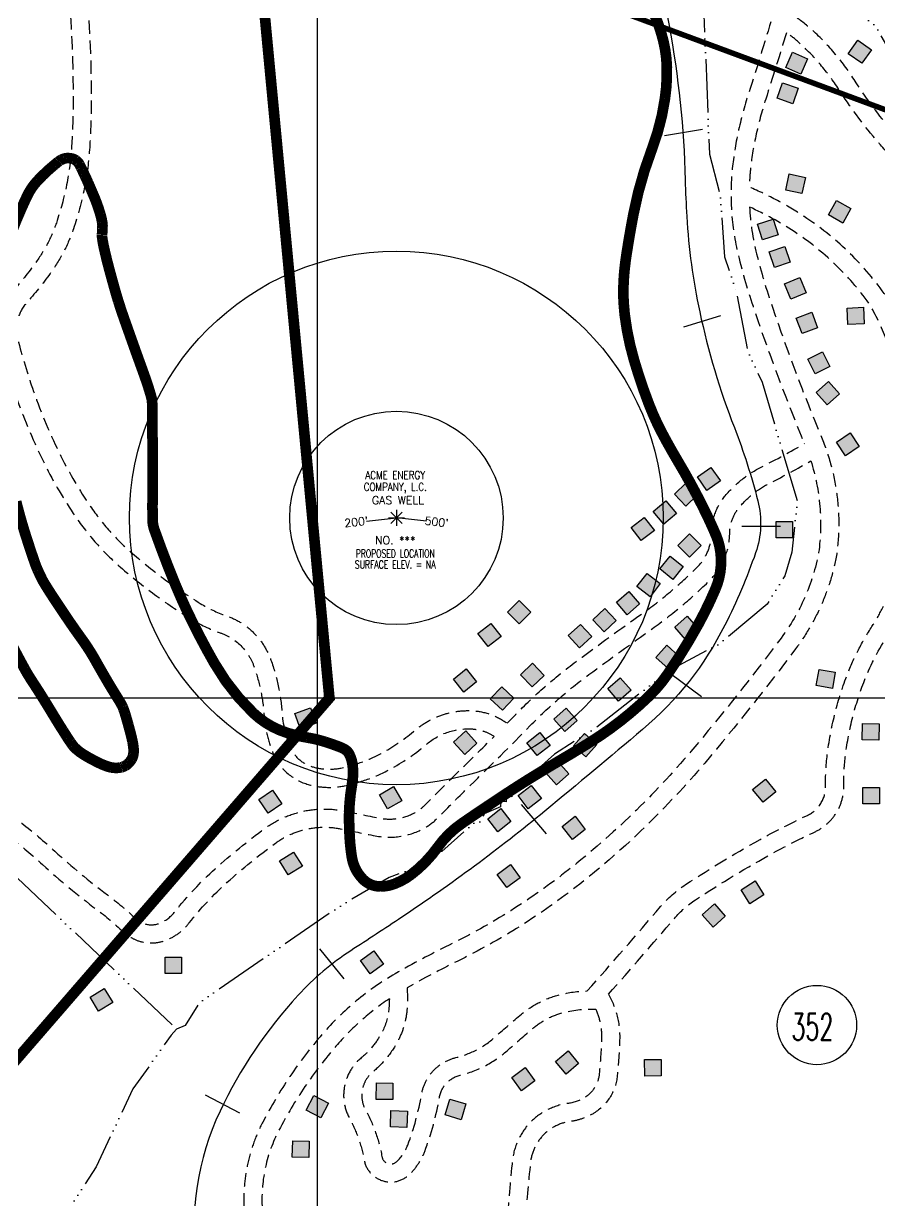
# Model space of a CAD drawing. Header units: inches. Extents: x 10131215 to 10153225, y 3476725 to 3491422.
# Drawn here: x 10147449 to 10149053, y 3481059 to 3483264 of the extents above; entities that cross this region are included whole.
import ezdxf
from ezdxf.enums import TextEntityAlignment as Align

# ---------------------------------------------------------------- set-up
doc = ezdxf.new("R2010")
doc.units = ezdxf.units.IN
doc.header["$LTSCALE"] = 100
doc.header["$MEASUREMENT"] = 0
for name, pattern in [('CENTER', [2, 1.25, -0.25, 0.25, -0.25]), ('CENTER2', [1.125, 0.75, -0.125, 0.125, -0.125]), ('DASHED2', [0.375, 0.25, -0.125]), ('STREAM', [1.5, 1, -0.125, 0, -0.125, 0, -0.125, 0, -0.125])]:
    doc.linetypes.add(name, pattern=pattern)
doc.layers.get('0').update_dxf_attribs({"color": 60, "linetype": 'CONTINUOUS'})
for name, color, linetype in [('BOUNDARY-CITY', 251, 'CENTER2'), ('BUILDINGS', 7, 'CONTINUOUS'), ('GAS WELLS-PROPOSED', 171, 'CONTINUOUS'), ('GRID COORDINATES-VA SOUTH NAD27', 252, 'CONTINUOUS'), ('OUTCROP-UPPER MASON-IMBODEN', 7, 'CONTINUOUS'), ('PROPERTY LINES-MINERAL', 1, 'CENTER'), ('RAILROADS', 30, 'CONTINUOUS'), ('ROADS', 34, 'DASHED2'), ('ROADS-ROUTE NUMBER LABELS', 34, 'CONTINUOUS'), ('WATER-SURFACE', 140, 'STREAM')]:
    doc.layers.add(name, color=color, linetype=linetype)
doc.styles.add('ROMANS', font='ROMANS.SHX')
doc.styles.get("Standard").update_dxf_attribs({"font": 'simplex.shx'})

# ---------------------------------------------------------------- blocks, each defined once
blk = doc.blocks.new('RRTIC')
blk.add_line((0, -36.2), (0, 36.2))

msp = doc.modelspace()

# ---------------------------------------------------------------- linework, layer by layer
at = {"layer": 'BOUNDARY-CITY', "const_width": 10.3, "flags": 128}
msp.add_lwpolyline([(10148420.8, 3484951.7), (10148777.9, 3485880.1), (10148796.5, 3485897.3), (10149368.4, 3485676.6), (10150282.5, 3485316.3), (10149776.3, 3483985.3), (10149438.3, 3483084.8), (10149398.1, 3482978.8), (10148582.1, 3483281.3), (10147875.8, 3483547), (10148313, 3484683.6)], close=True, dxfattribs=at)
at = {"layer": 'BUILDINGS'}
for points in [[(10148994.4, 3483207.7), (10149012.2, 3483233.1), (10149037.6, 3483215.3), (10149019.8, 3483190)], [(10148877.3, 3483182.1), (10148889.9, 3483210.4), (10148918.2, 3483197.9), (10148905.6, 3483169.6)], [(10148861, 3483124.2), (10148871.2, 3483153.4), (10148900.4, 3483143.2), (10148890.2, 3483114)], [(10148877.3, 3482952.3), (10148883.8, 3482982.6), (10148914.1, 3482976), (10148907.5, 3482945.8)], [(10148957, 3482905.5), (10148972, 3482932.5), (10148999.1, 3482917.4), (10148984, 3482890.4)], [(10148833.5, 3482858.7), (10148824.1, 3482888.2), (10148853.6, 3482897.6), (10148863, 3482868.1)], [(10148856.1, 3482807.3), (10148846.1, 3482836.6), (10148875.4, 3482846.6), (10148885.4, 3482817.3)], [(10148886.5, 3482748), (10148875, 3482776.8), (10148903.8, 3482788.2), (10148915.2, 3482759.4)], [(10148907.9, 3482683.2), (10148897, 3482712.1), (10148926, 3482723.1), (10148936.9, 3482694.1)], [(10148992, 3482731.1), (10149022.9, 3482732.5), (10149024.3, 3482701.6), (10148993.4, 3482700.2)], [(10148932.2, 3482607.8), (10148918.4, 3482635.5), (10148946.1, 3482649.3), (10148959.9, 3482621.6)], [(10148934.1, 3482573.1), (10148957.3, 3482593.6), (10148977.8, 3482570.4), (10148954.5, 3482549.9)], [(10148972.1, 3482479.9), (10148997.8, 3482497.1), (10149015, 3482471.4), (10148989.3, 3482454.2)], [(10148729.4, 3482389.3), (10148711.7, 3482414.7), (10148737, 3482432.4), (10148754.8, 3482407)], [(10148690.1, 3482360), (10148668.5, 3482382.2), (10148690.7, 3482403.8), (10148712.3, 3482381.6)], [(10148648.7, 3482326), (10148628.8, 3482349.7), (10148652.5, 3482369.6), (10148672.4, 3482345.9)], [(10148606.5, 3482295.3), (10148587.7, 3482319.9), (10148612.2, 3482338.7), (10148631.1, 3482314.2)], [(10148859.1, 3482300.2), (10148859.1, 3482331.2), (10148890.1, 3482331.2), (10148890.1, 3482300.2)], [(10148696.9, 3482308), (10148718.8, 3482286.1), (10148696.9, 3482264.2), (10148675, 3482286.1)], [(10148665.6, 3482222.7), (10148641.4, 3482242.1), (10148660.7, 3482266.3), (10148684.9, 3482246.9)], [(10148598.5, 3482209), (10148617.3, 3482233.6), (10148641.9, 3482214.8), (10148623.1, 3482190.2)], [(10148580.2, 3482156.5), (10148559.8, 3482179.8), (10148583, 3482200.2), (10148603.5, 3482176.9)], [(10148377.8, 3482139.2), (10148355.9, 3482161.1), (10148377.8, 3482183), (10148399.7, 3482161.1)], [(10148537.2, 3482124.2), (10148516, 3482146.7), (10148538.4, 3482168), (10148559.7, 3482145.5)], [(10148692.6, 3482153.5), (10148712.8, 3482130.1), (10148689.4, 3482109.9), (10148669.2, 3482133.3)], [(10148319.7, 3482096.6), (10148300.6, 3482120.9), (10148324.9, 3482140), (10148344, 3482115.6)], [(10148490.7, 3482094.6), (10148469.8, 3482117.5), (10148492.7, 3482138.3), (10148513.6, 3482115.4)], [(10148633.7, 3482076.1), (10148654.4, 3482099.1), (10148677.4, 3482078.4), (10148656.7, 3482055.4)], [(10148401.8, 3482021.5), (10148380.5, 3482043.9), (10148403, 3482065.3), (10148424.3, 3482042.8)], [(10148254.5, 3482035.4), (10148278.7, 3482054.8), (10148298.1, 3482030.6), (10148273.9, 3482011.3)], [(10148543.7, 3482017.9), (10148567, 3482038.3), (10148587.4, 3482015), (10148564.1, 3481994.7)], [(10148964.8, 3482018.3), (10148934.2, 3482023.5), (10148939.5, 3482054), (10148970, 3482048.8)], [(10148346.2, 3481977.6), (10148323.7, 3481998.9), (10148345, 3482021.4), (10148367.5, 3482000.1)], [(10147968.2, 3481942.2), (10147957.5, 3481971.2), (10147986.5, 3481982), (10147997.3, 3481953)], [(10148463.5, 3481937.7), (10148442.8, 3481960.6), (10148465.8, 3481981.4), (10148486.5, 3481958.4)], [(10149020.6, 3481921.8), (10149021.2, 3481952.7), (10149052.1, 3481952.2), (10149051.6, 3481921.2)], [(10148275.7, 3481894.7), (10148254.9, 3481917.7), (10148277.9, 3481938.5), (10148298.6, 3481915.5)], [(10148411.5, 3481892.3), (10148392.2, 3481916.5), (10148416.4, 3481935.8), (10148435.7, 3481911.5)], [(10148502.9, 3481889.9), (10148479.8, 3481910.5), (10148500.4, 3481933.6), (10148523.5, 3481913)], [(10148450.4, 3481881.3), (10148470.9, 3481858.1), (10148447.7, 3481837.6), (10148427.2, 3481860.8)], [(10148142.5, 3481834.7), (10148158.1, 3481807.9), (10148131.3, 3481792.4), (10148115.8, 3481819.1)], [(10148400.3, 3481836.3), (10148419.3, 3481811.9), (10148394.9, 3481792.9), (10148375.9, 3481817.4)], [(10148815.2, 3481828.8), (10148839, 3481848.5), (10148858.8, 3481824.6), (10148834.9, 3481804.9)], [(10147907.7, 3481784.4), (10147890, 3481809.8), (10147915.4, 3481827.5), (10147933.1, 3481802.1)], [(10149021.6, 3481801.8), (10149021.6, 3481832.7), (10149052.6, 3481832.7), (10149052.6, 3481801.8)], [(10148343.3, 3481793.2), (10148362.3, 3481768.8), (10148338, 3481749.8), (10148318.9, 3481774.1)], [(10148482.6, 3481778.6), (10148501.7, 3481754.2), (10148477.4, 3481735.1), (10148458.2, 3481759.4)], [(10147945.2, 3481668.9), (10147928.8, 3481695.1), (10147955, 3481711.6), (10147971.5, 3481685.4)], [(10148354.8, 3481644.9), (10148336.4, 3481669.8), (10148361.3, 3481688.2), (10148379.7, 3481663.3)], [(10148793.8, 3481641.1), (10148820.1, 3481657.4), (10148836.4, 3481631.2), (10148810.1, 3481614.8)], [(10148720.3, 3481593.8), (10148743.5, 3481614.4), (10148764, 3481591.2), (10148740.9, 3481570.7)], [(10148098.7, 3481483.3), (10148080.5, 3481508.3), (10148105.5, 3481526.5), (10148123.7, 3481501.5)], [(10147714.2, 3481483.9), (10147714.2, 3481514.9), (10147745.1, 3481514.9), (10147745.1, 3481483.9)], [(10147573.7, 3481439.7), (10147600.1, 3481455.8), (10147616.3, 3481429.4), (10147589.9, 3481413.3)], [(10148445.6, 3481319.1), (10148469.4, 3481338.9), (10148489.2, 3481315.1), (10148465.5, 3481295.3)], [(10148364.1, 3481289.4), (10148389.1, 3481307.6), (10148407.4, 3481282.7), (10148382.4, 3481264.4)], [(10148643.7, 3481323), (10148643.8, 3481292), (10148612.9, 3481291.9), (10148612.7, 3481322.8)], [(10148110, 3481247.9), (10148110.2, 3481278.9), (10148141.2, 3481278.6), (10148140.9, 3481247.6)], [(10147978.5, 3481228.1), (10147993, 3481255.4), (10148020.4, 3481241), (10148005.9, 3481213.6)], [(10148239.2, 3481218.9), (10148248.1, 3481248.5), (10148277.7, 3481239.6), (10148268.8, 3481210)], [(10148136.4, 3481196.5), (10148137.5, 3481227.4), (10148168.4, 3481226.3), (10148167.3, 3481195.3)], [(10147952.7, 3481139.7), (10147953.6, 3481170.7), (10147984.5, 3481169.8), (10147983.7, 3481138.9)]]:
    msp.add_lwpolyline(points, close=True, dxfattribs=at)
for points in [[(10149012.2, 3483233.1), (10149037.6, 3483215.3), (10148994.4, 3483207.7), (10149019.8, 3483190)], [(10148889.9, 3483210.4), (10148918.2, 3483197.9), (10148877.3, 3483182.1), (10148905.6, 3483169.6)], [(10148871.2, 3483153.4), (10148900.4, 3483143.2), (10148861, 3483124.2), (10148890.2, 3483114)], [(10148883.8, 3482982.6), (10148914.1, 3482976), (10148877.3, 3482952.3), (10148907.5, 3482945.8)], [(10148972, 3482932.5), (10148999.1, 3482917.4), (10148957, 3482905.5), (10148984, 3482890.4)], [(10148824.1, 3482888.2), (10148853.6, 3482897.6), (10148833.5, 3482858.7), (10148863, 3482868.1)], [(10148846.1, 3482836.6), (10148875.4, 3482846.6), (10148856.1, 3482807.3), (10148885.4, 3482817.3)], [(10148875, 3482776.8), (10148903.8, 3482788.2), (10148886.5, 3482748), (10148915.2, 3482759.4)], [(10148897, 3482712.1), (10148926, 3482723.1), (10148907.9, 3482683.2), (10148936.9, 3482694.1)], [(10149022.9, 3482732.5), (10149024.3, 3482701.6), (10148992, 3482731.1), (10148993.4, 3482700.2)], [(10148918.4, 3482635.5), (10148946.1, 3482649.3), (10148932.2, 3482607.8), (10148959.9, 3482621.6)], [(10148957.3, 3482593.6), (10148977.8, 3482570.4), (10148934.1, 3482573.1), (10148954.5, 3482549.9)], [(10148997.8, 3482497.1), (10149015, 3482471.4), (10148972.1, 3482479.9), (10148989.3, 3482454.2)], [(10148711.7, 3482414.7), (10148737, 3482432.4), (10148729.4, 3482389.3), (10148754.8, 3482407)], [(10148668.5, 3482382.2), (10148690.7, 3482403.8), (10148690.1, 3482360), (10148712.3, 3482381.6)], [(10148628.8, 3482349.7), (10148652.5, 3482369.6), (10148648.7, 3482326), (10148672.4, 3482345.9)], [(10148587.7, 3482319.9), (10148612.2, 3482338.7), (10148606.5, 3482295.3), (10148631.1, 3482314.2)], [(10148859.1, 3482331.2), (10148890.1, 3482331.2), (10148859.1, 3482300.2), (10148890.1, 3482300.2)], [(10148718.8, 3482286.1), (10148696.9, 3482264.2), (10148696.9, 3482308), (10148675, 3482286.1)], [(10148641.4, 3482242.1), (10148660.7, 3482266.3), (10148665.6, 3482222.7), (10148684.9, 3482246.9)], [(10148617.3, 3482233.6), (10148641.9, 3482214.8), (10148598.5, 3482209), (10148623.1, 3482190.2)], [(10148559.8, 3482179.8), (10148583, 3482200.2), (10148580.2, 3482156.5), (10148603.5, 3482176.9)], [(10148355.9, 3482161.1), (10148377.8, 3482183), (10148377.8, 3482139.2), (10148399.7, 3482161.1)], [(10148516, 3482146.7), (10148538.4, 3482168), (10148537.2, 3482124.2), (10148559.7, 3482145.5)], [(10148712.8, 3482130.1), (10148689.4, 3482109.9), (10148692.6, 3482153.5), (10148669.2, 3482133.3)], [(10148300.6, 3482120.9), (10148324.9, 3482140), (10148319.7, 3482096.6), (10148344, 3482115.6)], [(10148469.8, 3482117.5), (10148492.7, 3482138.3), (10148490.7, 3482094.6), (10148513.6, 3482115.4)], [(10148654.4, 3482099.1), (10148677.4, 3482078.4), (10148633.7, 3482076.1), (10148656.7, 3482055.4)], [(10148380.5, 3482043.9), (10148403, 3482065.3), (10148401.8, 3482021.5), (10148424.3, 3482042.8)], [(10148278.7, 3482054.8), (10148298.1, 3482030.6), (10148254.5, 3482035.4), (10148273.9, 3482011.3)], [(10148567, 3482038.3), (10148587.4, 3482015), (10148543.7, 3482017.9), (10148564.1, 3481994.7)], [(10148934.2, 3482023.5), (10148939.5, 3482054), (10148964.8, 3482018.3), (10148970, 3482048.8)], [(10148323.7, 3481998.9), (10148345, 3482021.4), (10148346.2, 3481977.6), (10148367.5, 3482000.1)], [(10147957.5, 3481971.2), (10147986.5, 3481982), (10147968.2, 3481942.2), (10147997.3, 3481953)], [(10148442.8, 3481960.6), (10148465.8, 3481981.4), (10148463.5, 3481937.7), (10148486.5, 3481958.4)], [(10149021.2, 3481952.7), (10149052.1, 3481952.2), (10149020.6, 3481921.8), (10149051.6, 3481921.2)], [(10148254.9, 3481917.7), (10148277.9, 3481938.5), (10148275.7, 3481894.7), (10148298.6, 3481915.5)], [(10148392.2, 3481916.5), (10148416.4, 3481935.8), (10148411.5, 3481892.3), (10148435.7, 3481911.5)], [(10148479.8, 3481910.5), (10148500.4, 3481933.6), (10148502.9, 3481889.9), (10148523.5, 3481913)], [(10148470.9, 3481858.1), (10148447.7, 3481837.6), (10148450.4, 3481881.3), (10148427.2, 3481860.8)], [(10148158.1, 3481807.9), (10148131.3, 3481792.4), (10148142.5, 3481834.7), (10148115.8, 3481819.1)], [(10148419.3, 3481811.9), (10148394.9, 3481792.9), (10148400.3, 3481836.3), (10148375.9, 3481817.4)], [(10148839, 3481848.5), (10148858.8, 3481824.6), (10148815.2, 3481828.8), (10148834.9, 3481804.9)], [(10147890, 3481809.8), (10147915.4, 3481827.5), (10147907.7, 3481784.4), (10147933.1, 3481802.1)], [(10149021.6, 3481832.7), (10149052.6, 3481832.7), (10149021.6, 3481801.8), (10149052.6, 3481801.8)], [(10148362.3, 3481768.8), (10148338, 3481749.8), (10148343.3, 3481793.2), (10148318.9, 3481774.1)], [(10148501.7, 3481754.2), (10148477.4, 3481735.1), (10148482.6, 3481778.6), (10148458.2, 3481759.4)], [(10147928.8, 3481695.1), (10147955, 3481711.6), (10147945.2, 3481668.9), (10147971.5, 3481685.4)], [(10148336.4, 3481669.8), (10148361.3, 3481688.2), (10148354.8, 3481644.9), (10148379.7, 3481663.3)], [(10148820.1, 3481657.4), (10148836.4, 3481631.2), (10148793.8, 3481641.1), (10148810.1, 3481614.8)], [(10148743.5, 3481614.4), (10148764, 3481591.2), (10148720.3, 3481593.8), (10148740.9, 3481570.7)], [(10148080.5, 3481508.3), (10148105.5, 3481526.5), (10148098.7, 3481483.3), (10148123.7, 3481501.5)], [(10147714.2, 3481514.9), (10147745.1, 3481514.9), (10147714.2, 3481483.9), (10147745.1, 3481483.9)], [(10147600.1, 3481455.8), (10147616.3, 3481429.4), (10147573.7, 3481439.7), (10147589.9, 3481413.3)], [(10148469.4, 3481338.9), (10148489.2, 3481315.1), (10148445.6, 3481319.1), (10148465.5, 3481295.3)], [(10148389.1, 3481307.6), (10148407.4, 3481282.7), (10148364.1, 3481289.4), (10148382.4, 3481264.4)], [(10148643.8, 3481292), (10148612.9, 3481291.9), (10148643.7, 3481323), (10148612.7, 3481322.8)], [(10148110.2, 3481278.9), (10148141.2, 3481278.6), (10148110, 3481247.9), (10148140.9, 3481247.6)], [(10147993, 3481255.4), (10148020.4, 3481241), (10147978.5, 3481228.1), (10148005.9, 3481213.6)], [(10148248.1, 3481248.5), (10148277.7, 3481239.6), (10148239.2, 3481218.9), (10148268.8, 3481210)], [(10148137.5, 3481227.4), (10148168.4, 3481226.3), (10148136.4, 3481196.5), (10148167.3, 3481195.3)], [(10147953.6, 3481170.7), (10147984.5, 3481169.8), (10147952.7, 3481139.7), (10147983.7, 3481138.9)]]:
    msp.add_solid(points, dxfattribs=at)
at = {"layer": 'GAS WELLS-PROPOSED'}
for p, q in [((10148137.2, 3482327.2), (10148158.4, 3482348.4)), ((10148137.2, 3482348.4), (10148158.4, 3482327.2)), ((10148147.8, 3482352.8), (10148147.8, 3482322.8)), ((10148132.8, 3482337.8), (10148162.8, 3482337.8))]:
    msp.add_line(p, q, dxfattribs=at)
for points in [[(10147949, 3482316.1, 0, 12, 0), (10147984.8, 3482320, 0, 0, 0), (10148047.6, 3482326.9, 0, 0, 0)], [(10148644.9, 3482283.5, 0, 12, 0), (10148609.1, 3482287.4, 0, 0, 0), (10148245, 3482327.2, 0, 0, 0)]]:
    msp.add_lwpolyline(points, format="xyseb", dxfattribs=at)
for points in [[(10148091.7, 3482331.7), (10148147.8, 3482337.8)], [(10148203.9, 3482331.7), (10148147.8, 3482337.8)]]:
    msp.add_lwpolyline(points, dxfattribs=at)
for radius in [500, 200]:
    msp.add_circle((10148147.8, 3482337.8), radius, dxfattribs=at)
at = {"layer": 'GRID COORDINATES-VA SOUTH NAD27'}
for p, q in [((10148000, 3476730), (10148000, 3490730)), ((10153220, 3482000), (10131220, 3482000))]:
    msp.add_line(p, q, dxfattribs=at)
at = {"layer": 'OUTCROP-UPPER MASON-IMBODEN', "const_width": 20}
for points in [[(10148623.9, 3483295.3, -0.035314), (10148637.1, 3483266.6, -0.029911), (10148648, 3483231, -0.052901), (10148654.4, 3483183.4, -0.042405), (10148650.9, 3483123.7, -0.055449), (10148626.2, 3483028.2, 0.043589), (10148591.9, 3482907.5, 0.009409), (10148578.8, 3482831.6, 0.017574), (10148574, 3482790.7, 0.050685), (10148575.4, 3482719.1, 0.041303), (10148593.1, 3482633.1, 0.020174), (10148620.7, 3482551.4, 0.029481), (10148645.1, 3482497.6, 0.013219), (10148675.8, 3482442.9, -0.012624), (10148707.9, 3482385.7, -0.009677), (10148729.7, 3482342.5, -0.011562), (10148746.4, 3482305.7, -0.071958), (10148755.1, 3482272.6, -0.066881), (10148754.4, 3482235.9, -0.061589), (10148745.9, 3482205.7, -0.025857), (10148713.5, 3482138.7, -0.024778), (10148655.3, 3482044.2, -0.051232), (10148620.5, 3482003.2, -0.025487), (10148567.1, 3481956.9, -0.026483), (10148511.3, 3481917.9, -0.006905), (10148454, 3481883.3, 0.006909), (10148396.6, 3481848.7, 0.006741), (10148340.7, 3481812.7, 0.005234), (10148269.7, 3481764.8, 0.086332), (10148225.6, 3481721.3, -0.07386), (10148175.4, 3481669.4, -0.071115), (10148144.6, 3481652.2, -0.092354), (10148117.9, 3481647.1, -0.203483), (10148084.7, 3481661.1, -0.155737), (10148064.1, 3481702.5, -0.022686), (10148060.2, 3481738.9, -0.018772), (10148059.2, 3481783.2, -0.041627), (10148064.5, 3481838.2, 0.068368), (10148066, 3481871.9, 0.087656), (10148059.9, 3481894.2, 0.151429), (10148050.6, 3481904.3, 0.041116), (10148041.6, 3481908.6, 0.014024), (10148013.8, 3481918.3, 0.036202), (10147980, 3481926.3, -0.033754), (10147943.7, 3481934.8, -0.11689), (10147879.5, 3481972.4, -0.072733), (10147806.5, 3482065.8, -0.014716), (10147764.7, 3482144.4, -0.017121), (10147733.1, 3482214.1, -0.012733), (10147694.1, 3482316.2, -0.080198), (10147691, 3482333.3, -0.007335), (10147690.8, 3482371.4, 0.003587), (10147691, 3482449.3, 0.000855), (10147690.3, 3482547.8, 0.013327), (10147690.1, 3482554.2, 0.054412), (10147688.1, 3482566, 0.016384), (10147675.9, 3482603.9, 0.000844), (10147666.5, 3482630, -0.001353), (10147660.6, 3482646.3, -0.000685), (10147637.8, 3482710.6, -0.003105), (10147632.9, 3482724.8, -0.00431), (10147631, 3482730.5, -0.001771), (10147626.5, 3482744.5, -0.006722), (10147620.5, 3482764.8, -0.003459), (10147609.6, 3482804.4, -0.005893), (10147604.3, 3482825.1, -0.006082), (10147599.6, 3482845.3, -0.015345), (10147596.7, 3482861, -0.044273), (10147596.4, 3482866.5, -0.002247), (10147596.4, 3482869.5, -0.001189), (10147596.6, 3482875.1, -0.003045), (10147596.8, 3482879.8, 0.002974), (10147597.1, 3482884.5, 0.053894), (10147596.5, 3482892, 0.026811), (10147593.1, 3482906.8, 0.014489), (10147587.1, 3482925.2, 0.015576), (10147580.5, 3482942, 0.002401), (10147569.6, 3482967.2, 0.005294), (10147564.4, 3482978.6, 0.000649), (10147561.8, 3482984.2, 0.000605), (10147559, 3482990.2, 0.006244), (10147556.9, 3482994.4, 0.004195), (10147553.8, 3483000.5, 0.065035), (10147551.3, 3483004, 0.045934), (10147546.9, 3483008.1, 0.077147), (10147542.3, 3483010.5, 0.06049), (10147535.9, 3483011.9, 0.041921), (10147529.6, 3483012, 0.060891), (10147525.3, 3483011.2, 0.032197), (10147520.3, 3483009.2, 0.038037), (10147516.4, 3483006.9, 0.019126), (10147514.5, 3483005.6, 0.004406), (10147506.7, 3482999.2, 0.03239), (10147475.3, 3482969.7, 0.05583), (10147460.3, 3482949.5, 0.020946), (10147455.9, 3482941.1, 0.007193), (10147444.3, 3482915.8, 0.018049), (10147421.2, 3482857.9, 0.018693)], [(10147435.3, 3482368.4, 0.015558), (10147450.8, 3482312.7, 0.006747), (10147469.2, 3482256.8, 0.02241), (10147475.6, 3482240.3, 0.009232), (10147483.5, 3482223.6, 0.022088), (10147487.2, 3482216.8, 0.004721), (10147495.4, 3482203.5, 0.004633), (10147504, 3482190.2, 0.001004), (10147512.6, 3482177.2, 0.000574), (10147527.7, 3482154.6, 0.010135), (10147557.1, 3482112.4, -0.017662), (10147573.6, 3482088, -0.011512), (10147584.3, 3482069.9, 0.005072), (10147608, 3482028.7, 0.007894), (10147627.4, 3481997.1, -0.022647), (10147633.8, 3481985.9, -0.017944), (10147635.1, 3481983.2, -0.013325), (10147636.5, 3481979.4, -0.013795), (10147639.9, 3481969.3, -0.007252), (10147645.5, 3481949.8, -0.000947), (10147648.4, 3481939, -0.001957), (10147649.8, 3481933.7, -0.004629), (10147651.6, 3481926.5, -0.00438), (10147653.3, 3481918.8, -0.01672), (10147654, 3481915.1, -0.008609), (10147655, 3481907.8, -0.026037), (10147655.4, 3481902, -0.026976), (10147655.1, 3481896.3, -0.034787), (10147654.6, 3481893.3, -0.026546), (10147653.5, 3481889.5, -0.048858), (10147651.7, 3481885.6, -0.035781), (10147648.3, 3481880.8, -0.042205), (10147643.9, 3481876.2, -0.056868), (10147640.1, 3481873.5, -0.024815), (10147635.7, 3481871.5, -0.039866), (10147632.9, 3481870.5, -0.008117), (10147631.3, 3481870.2, -0.008196), (10147629.8, 3481869.9, -0.0329), (10147624.9, 3481869.4, -0.027217), (10147618.9, 3481869.5, -0.028221), (10147613.8, 3481870.1, -0.027229), (10147608.5, 3481871.4, -0.016415), (10147602.6, 3481873.4, -0.014023), (10147595.9, 3481876.1, -0.012157), (10147590.1, 3481878.8, -0.005702), (10147578.1, 3481884.9, -0.019903), (10147560.3, 3481895.2, -0.033278), (10147550.3, 3481902.5, -0.02212), (10147544.6, 3481907.8, -0.037526), (10147541.6, 3481911.2, -0.008323), (10147536.9, 3481917.9, -0.007938), (10147532.1, 3481925, -0.001043), (10147522.7, 3481939.8, -0.002154), (10147518.1, 3481947, -0.002712), (10147506.7, 3481965.5, 0.001619), (10147487.7, 3481996.6, 0.0074), (10147466.2, 3482030.3, -0.013954), (10147455, 3482048.3, -0.006417), (10147451, 3482055.4, -0.002318), (10147440.3, 3482075.1, -0.005696), (10147426, 3482102.5, 0.009373)]]:
    msp.add_lwpolyline(points, format="xyb", dxfattribs=at)
at = {"layer": 'PROPERTY LINES-MINERAL', "const_width": 20}
msp.add_lwpolyline([(10145852.5, 3477967.3), (10145477.2, 3478389.8), (10145524.1, 3478706.3), (10145289.6, 3479034.6), (10145840.8, 3479480), (10148022.2, 3482000.3), (10147875.8, 3483547), (10148796.5, 3485897.3), (10149467.1, 3485637.7), (10150064.7, 3487307.4), (10148434.5, 3489312), (10147050.6, 3488960.3), (10144259.3, 3488972), (10142693.6, 3487741), (10142154.1, 3487776.2), (10140301, 3489311.8), (10137154.3, 3489311.8)], dxfattribs=at)
at = {"layer": 'RAILROADS', "flags": 128}
msp.add_lwpolyline([(10148598.9, 3483556.3, -0.007607), (10148658.5, 3483260.6, -0.039709), (10148688.8, 3482970.9, 0.008727), (10148691.7, 3482902.9, 0.037617), (10148716, 3482724.1, 0.040252), (10148780.9, 3482507, -0.030061), (10148824.9, 3482369.9, -0.147995), (10148820.8, 3482272.6, -0.032558), (10148763.1, 3482136.7, -0.100891), (10148609.1, 3481941.4, -0.003145), (10148425.7, 3481788.3, -0.025445), (10148157.7, 3481589.4, -0.002958), (10148062.3, 3481526.7, 0.062847), (10147963.7, 3481443.4, 0.075927), (10147817.3, 3481225.8, 0.143476), (10147772.3, 3480939.1, 0.045103), (10147833.9, 3480662, 0.050333), (10147882.6, 3480549.8, 0.02868), (10147989.5, 3480381.8, -0.022508), (10148163.5, 3480116, 0.026946), (10148320.4, 3479880.7, -0.008171), (10148411.1, 3479755.3, 0.019837)], format="xyb", dxfattribs=at)
at = {"layer": 'ROADS', "flags": 128}
for points in [[(10145422.4, 3486111.2, 0.017696), (10145406.1, 3486028.7, 0.175224), (10145414.8, 3485983, 0.146711), (10145453.2, 3485947.5, 0.040541), (10145523.3, 3485920.1, -0.24406), (10145610.5, 3485835.3, 0.155144), (10145655.8, 3485773, 0.084772), (10145713.3, 3485744.1, -0.027046), (10145760.4, 3485727, -0.118791), (10145841.9, 3485666.2, 0.038414), (10145911.1, 3485594.9, 0.049183), (10145965.3, 3485555.8, 0.037261), (10146012, 3485533.1, -0.140463), (10146116.8, 3485452.3, -0.088238), (10146161.3, 3485362.2, 0.031037), (10146210.2, 3485226, 0.048728), (10146238.7, 3485174.4, 0.116203), (10146303, 3485115.9, 0.16463), (10146373.9, 3485103, 0.061455), (10146476.9, 3485131.4, -0.0276), (10146521.6, 3485147.1, -0.094918), (10146620.8, 3485156.3, 0.089226), (10146728.3, 3485165, 0.039366), (10146790, 3485186.6, -0.009042), (10146870.3, 3485220.5, -0.128682), (10146986.5, 3485235, -0.083976), (10147136.9, 3485188.5, -0.076663), (10147221.3, 3485128.3, 0.016657), (10147316.5, 3485063.3, -0.248806), (10147357.8, 3484990.8, -0.028786), (10147354.9, 3484887.3, 0.051645), (10147356.5, 3484801, 0.056324), (10147379.2, 3484705.8, -0.054169), (10147396.8, 3484633.3, -0.517486), (10147372.7, 3484610.9, -0.080533), (10147337.3, 3484624.7, 0.053248), (10147221.9, 3484676.9, 0.129739), (10147100, 3484684.3, -0.08877), (10147026.2, 3484682.7, -0.243724), (10146946.6, 3484741.3, -0.120367), (10146931, 3484811.7, 0.08355), (10146923.9, 3484860.1, 0.487312), (10146857.1, 3484884.6, 0.195987), (10146833.8, 3484852.5, -0.017155), (10146814.9, 3484785.4, -0.050536), (10146779.1, 3484703.2, -0.165728), (10146701.7, 3484633.7, -0.081457), (10146655.2, 3484622.4, 0.073447), (10146586.2, 3484606.7, -0.046482), (10146565.8, 3484600.8, 0.389898), (10146538.8, 3484564.8, 0.308362), (10146578, 3484518.1, -0.0009), (10146638.9, 3484500.9, -0.147529), (10146728.9, 3484443.1, -0.041261), (10146796.9, 3484349, 0.029387), (10146829.1, 3484302, 0.122166), (10146901.1, 3484245.2, -0.010301), (10146993.3, 3484201.2, -0.038821), (10147088.2, 3484143.9, -0.038005), (10147191.3, 3484057.5, -0.049732), (10147298.4, 3483930, -0.023703), (10147403.8, 3483758.7, -0.038644), (10147482.7, 3483585.4, -0.054103), (10147522.1, 3483426.1, -0.013919), (10147535, 3483305, -0.02181), (10147541.9, 3483109.9, -0.013482), (10147539.2, 3483035, -0.066874), (10147510.6, 3482890.5, -0.07581), (10147471.8, 3482816.1, -0.021763), (10147428.6, 3482762.2, 0.246186), (10147405.3, 3482665.4, 0.023218), (10147435.9, 3482563.5, 0.030807), (10147488.9, 3482438.2, 0.034279), (10147546.2, 3482340.5, 0.064303), (10147630.7, 3482245.5, 0.040545), (10147762.4, 3482148.6, 0.055942), (10147817.3, 3482122.6, -0.228612), (10147880.7, 3482060, -0.067688), (10147899.5, 3481970.7, 0.077372), (10147916.4, 3481897.4, 0.222444), (10147977.9, 3481839.8, 0.130653), (10148050.7, 3481835.8, 0.075902), (10148140.1, 3481869.2, 0.048977), (10148205.1, 3481914.3, -0.195185), (10148290, 3481942.3, -0.131323), (10148330.8, 3481928.4, 11.437793)], [(10145455.5, 3486103.5, 0.017696), (10145439.7, 3486023.3, 0.175224), (10145444, 3486000.3, 0.146711), (10145468.1, 3485978.1, 0.040541), (10145533.1, 3485952.6, -0.24406), (10145642.7, 3485846, 0.155144), (10145675.9, 3485800.4, 0.084772), (10145723.2, 3485776.7, -0.027046), (10145773.7, 3485758.2, -0.118791), (10145868, 3485687.9, 0.038414), (10145933.5, 3485620.4, 0.049183), (10145982.3, 3485585.2, 0.037261), (10146024.5, 3485564.7, -0.140463), (10146144.1, 3485472.4, -0.088238), (10146193.9, 3485371.7, 0.031037), (10146241.4, 3485239.5, 0.048728), (10146266.7, 3485193.6, 0.116203), (10146319.4, 3485145.7, 0.16463), (10146368.9, 3485136.6, 0.061455), (10146463.9, 3485162.9, -0.0276), (10146512.1, 3485179.7, -0.094918), (10146624.1, 3485190.1, 0.089226), (10146719.6, 3485197.8, 0.039366), (10146776.2, 3485217.7, -0.009042), (10146857.7, 3485252.1, -0.128682), (10146991, 3485268.7, -0.083976), (10147152.2, 3485218.9, -0.075005), (10147243.2, 3485154.3, 0.016313), (10147334.7, 3485092, -0.248806), (10147391.7, 3484991.8, -0.028786), (10147388.8, 3484884.4, 0.051645), (10147390.3, 3484805.1, 0.056324), (10147411.2, 3484717.4, -0.054169), (10147430.5, 3484637.7, -0.517486), (10147365.6, 3484577.7, -0.080533), (10147320.1, 3484595.4, 0.053248), (10147211.3, 3484644.6, 0.129739), (10147106.7, 3484650.9, -0.08877), (10147020.9, 3484649.2, -0.243724), (10146916.2, 3484726.3, -0.120367), (10146897, 3484812.5, 0.08355), (10146891.6, 3484849.7, 0.487312), (10146875, 3484855.7, 0.195987), (10146866.8, 3484844.4, -0.017155), (10146847.2, 3484775, -0.050536), (10146808.8, 3484686.6, -0.165728), (10146715, 3484602.4, -0.081457), (10146657.8, 3484588.5, 0.073447), (10146598.5, 3484575, -0.045374), (10146572.7, 3484567.5, 0.299584), (10146587.1, 3484550.8, -0.0009), (10146648.2, 3484533.6, -0.147529), (10146754.7, 3484465.2, -0.041261), (10146825.9, 3484366.5, 0.029387), (10146855.9, 3484322.8, 0.122166), (10146915.1, 3484276.2, -0.010301), (10147008.5, 3484231.6, -0.038821), (10147107.9, 3484171.5, -0.038005), (10147215, 3484081.9, -0.049732), (10147326.4, 3483949.2, -0.023703), (10147433.6, 3483775.1, -0.038644), (10147514.6, 3483597, -0.054103), (10147555.8, 3483430.6, -0.013919), (10147568.9, 3483307.7, -0.02181), (10147575.8, 3483109.6, -0.013482), (10147573.1, 3483032.8, -0.066874), (10147542.7, 3482879.5, -0.07581), (10147499.2, 3482796, -0.021763), (10147454.1, 3482739.7, 0.246186), (10147438.2, 3482673.6, 0.023218), (10147467.9, 3482574.8, 0.030807), (10147519.3, 3482453.4, 0.034279), (10147574.2, 3482359.7, 0.064303), (10147653, 3482271.2, 0.040545), (10147780.3, 3482177.5, 0.055942), (10147828.3, 3482154.8, -0.228612), (10147912.7, 3482071.4, -0.067688), (10147933.4, 3481973.1, 0.077372), (10147947.9, 3481910.1, 0.222444), (10147988.4, 3481872.1, 0.130653), (10148043.8, 3481869.1, 0.075902), (10148123.6, 3481898.9, 0.048977), (10148183.1, 3481940.2, -0.195185), (10148292.3, 3481976.3, -0.14566), (10148355, 3481952.9, -0.182639)], [(10149134.9, 3484629.6, 0.00949), (10149121.6, 3484619.7, 0.177253), (10149040, 3484489.3, 0.045389), (10149031.8, 3484420.3, 0.003048), (10149025.8, 3484134.9, 0.027951), (10149034.1, 3483932.8, -0.100575), (10149018.7, 3483784.4, -0.008442), (10148948.4, 3483572.7, 0.011093), (10148856, 3483289.6, -0.003827), (10148807.3, 3483132.6, 0.023087), (10148787.9, 3483060.6, 0.029294), (10148777.1, 3482992.6, 0.0872), (10148789.7, 3482824.2, 0.019861), (10148820.1, 3482721.7, 0.016619), (10148912.6, 3482476.4, -0.134062)], [(10149235.1, 3482948.3, -0.118869), (10149071.4, 3483069.2, -0.032124), (10149005.2, 3483159.2, 0.067968), (10148924.4, 3483254.2, 0.039518), (10148888.9, 3483281.2, 0.040789)], [(10148878.6, 3483247.2, -0.003038), (10148839.6, 3483122.3, 0.023087), (10148821.1, 3483053.3, 0.029294), (10148810.9, 3482989.3, 0.017353), (10148808.9, 3482957.8, 0.019861)], [(10149221.9, 3482916.9, -0.118869), (10149045.4, 3483047.4, -0.032124), (10148976.6, 3483140.9, 0.067968), (10148901.7, 3483228.9, 0.02975), (10148878.6, 3483247.2, -0.265043)], [(10149164, 3482440.1, 0.021094), (10149159.5, 3482445, -0.173245), (10149134.4, 3482498.4, 0.022565), (10149118.9, 3482607.1, 0.087254), (10149061.8, 3482758.3, 0.091592), (10148911.5, 3482902.8, 0.045485), (10148808.9, 3482957.8, 0.062295)], [(10148809.3, 3482920.5, 0.049126), (10148822.6, 3482832.5, 0.019861), (10148852.2, 3482732.6, 0.016619), (10148944, 3482489.4, -0.134555), (10148972.3, 3482267.1, -0.114974), (10148895.6, 3482092.3, -0.014761), (10148725.3, 3481878.3, -0.050065), (10148491.1, 3481651.5, -0.053259), (10148261.4, 3481506.7, 0.015785), (10148167.6, 3481457, 0.084582)], [(10148505.2, 3481451.3, 0.005445), (10148642.7, 3481609.4, -0.071266), (10148689.3, 3481650.6, -0.019744), (10148838.5, 3481740.3, -0.016606), (10148917.7, 3481780.4, 0.295091), (10148951.8, 3481834.8, -0.033277), (10148955, 3481893.6, -0.060659), (10148991.5, 3482041.5, -0.05311), (10149037.3, 3482132, 0.024701), (10149057.2, 3482166.4, -0.007272), (10149122, 3482287.8, 0.126977), (10149148.4, 3482389.8, 0.198417), (10149135.5, 3482421, -0.173245), (10149100.6, 3482495.1, 0.022565), (10149085.5, 3482600.8, 0.086388), (10149033.4, 3482739.7, 0.090892), (10148892.8, 3482874.4, 0.039334), (10148809.3, 3482920.5, -0.546193)], [(10148355, 3481952.9, 0.000959), (10148374.2, 3481972.4, -0.039967), (10148488.3, 3482071.6, -0.004236), (10148607.7, 3482158.2, 0.040067), (10148710.8, 3482244.9, 0.158941), (10148736.9, 3482295.4, 0.03447), (10148738.4, 3482311.4, -0.170271), (10148764, 3482379.5, -0.101852), (10148832.4, 3482433.7, 0.015732), (10148912.3, 3482477.1, 0.017634)], [(10146019, 3481941.3, -0.073269), (10146111.1, 3481973.1, 0.019925), (10146229.3, 3482000.2, 0.036392), (10146343.4, 3482040.4, 0.018213), (10146452.6, 3482092.8, 0.051737), (10146531.4, 3482145.3, -0.10008), (10146654.9, 3482210.5, -0.179094), (10146770.4, 3482202.6, -0.038938), (10146914.9, 3482123.5, -0.031922), (10146997.9, 3482061.3, 0.011317), (10147110.5, 3481969.6, 0.001831), (10147216.4, 3481887.7, 0.017459), (10147361.2, 3481784.6, -0.039215), (10147484.8, 3481688.2, 0.023786), (10147585.8, 3481604.3, -0.027449), (10147635.5, 3481562.4, 0.30328), (10147720.3, 3481548.1, 0.120428), (10147759.5, 3481578.8, -0.042469), (10147830.8, 3481654.9, -0.025185), (10147921.2, 3481728.3, -0.209683), (10148042.6, 3481755.3, -0.001481), (10148108.2, 3481742.1, 0.182169), (10148201, 3481757, 0.068523), (10148225.2, 3481775.7, -0.005156), (10148286.1, 3481836.4, 0.005529), (10148398.5, 3481948.6, -0.039967), (10148508.4, 3482044.2, -0.004236), (10148627.4, 3482130.5, 0.040067), (10148734.7, 3482220.6, 0.158941), (10148770.4, 3482289.9, 0.03447), (10148772.3, 3482310.6, -0.170271), (10148790.1, 3482357.6, -0.101852), (10148847.7, 3482403.3, 0.014704), (10148924.2, 3482444.7, 2.642217)], [(10148924.2, 3482444.7, -0.112102), (10148938.8, 3482272.7, -0.114479), (10148868.5, 3482112.7, -0.014761), (10148699.4, 3481900.2, -0.050065), (10148470.1, 3481678.2, -0.053259), (10148246.4, 3481537.2, 0.016654), (10148145.6, 3481483.5, 0.084582), (10148008.8, 3481370.2, 0.057538), (10147897.4, 3481205.7, 0.131463), (10147862.1, 3481047.2, 0.050712), (10147891, 3480847, 0.010374), (10147964.8, 3480575, 0.079499), (10148088.6, 3480315.1, -0.003932), (10148242.9, 3480087.1, 0.034648), (10148395.9, 3479888.5, -0.000934), (10148601, 3479656.4, -0.007376), (10148841.2, 3479375.4, 0.019234), (10148933.8, 3479272, -0.015141), (10148977.5, 3479224.1, -0.019913)], [(10148545.1, 3481445.1, 0.004877), (10148668.6, 3481587.4, -0.071266), (10148708, 3481622.2, -0.019744), (10148854.8, 3481710.5, -0.016606), (10148932, 3481749.6, 0.295091), (10148985.8, 3481835.2, -0.033277), (10148988.7, 3481889.5, -0.060659), (10149023.2, 3482029.4, -0.05311), (10149065.8, 3482113.5, 0.024701), (10149087.4, 3482150.7, -0.007272), (10149151.7, 3482271.3, 0.126977), (10149182.3, 3482389.7, 0.064774), (10149179.7, 3482409.7, -0.173245)], [(10146771.8, 3482238.7, -0.016891), (10146784.3, 3482233.6, -0.038938), (10146933.5, 3482151.9, -0.031922), (10147019.9, 3482087.2, 0.011317), (10147131.3, 3481996.4, 0.001831), (10147237.1, 3481914.7, 0.017459), (10147379.9, 3481813, -0.039215), (10147507.7, 3481713.3, 0.023786), (10147606.2, 3481631.5, -0.027449), (10147658.8, 3481587.1, 0.30328), (10147706.4, 3481579.1, 0.120428), (10147732.9, 3481599.9, -0.042469), (10147808.1, 3481680.2, -0.025185), (10147901.1, 3481755.8, -0.209683), (10148049.1, 3481788.7, -0.001481), (10148115, 3481775.4, 0.182169), (10148184.1, 3481786.5, 0.068523), (10148201, 3481799.5, -0.005156), (10148262.3, 3481860.7, 0.003366), (10148330.8, 3481928.4, -0.039967)], [(10148131, 3481474.8, -0.073258), (10148131, 3481474.8, -0.073258)], [(10148167.6, 3481457, -0.047235), (10148167.2, 3481412.6, -0.093284), (10148151.1, 3481358.7, -0.10111), (10148103.5, 3481299.5, 0.360147), (10148089.9, 3481228.1, -0.082285), (10148120.6, 3481141, 0.59926), (10148148.6, 3481131.8, 0.111441), (10148169, 3481162.6, 0.04823), (10148194.9, 3481257.7, -0.298753), (10148259, 3481326.4, 0.125491), (10148334.7, 3481366.7, -0.011564), (10148382, 3481407.8, -0.110963), (10148453.4, 3481444.2, -0.056245), (10148505.2, 3481451.3, 1.181148)], [(10148162.6, 3481454.1, 0.084582), (10148162.6, 3481454.1, 0.084582)], [(10148545.1, 3481445.1, -0.13911), (10148566, 3481359.6, -0.014754), (10148561.6, 3481292.6, -0.228162), (10148520.1, 3481223.7, -0.11336), (10148474.3, 3481206.9, 0.345459), (10148399.1, 3481130.6, 0.013206), (10148388.9, 3481013.6, 0.059996), (10148396.6, 3480884, 0.028722), (10148431.3, 3480739.8, 0.041682), (10148462.6, 3480660.8, -0.045835), (10148487, 3480597.6, -0.117552), (10148492.8, 3480462.7, -0.002705), (10148471.6, 3480355.6, 0.170706), (10148483.8, 3480266.8, 0.113009), (10148528.1, 3480214.1, 0.014653), (10148576.5, 3480179.7, 0.027395), (10148655.9, 3480132.8, -0.078075), (10148718.3, 3480086.9, -0.085574), (10148785.8, 3479990.4, 5.388065)], [(10148134.5, 3481436.6, 0.067792), (10148034.5, 3481348, 0.057538), (10147927.5, 3481190, 0.131463), (10147896, 3481048.6, 0.050712), (10147923.9, 3480855.2, 0.005209), (10147959.4, 3480718.9, 0.079499)], [(10148134.5, 3481436.6, -0.025436), (10148133.4, 3481416.2, -0.093284), (10148120.9, 3481374.3, -0.10111), (10148081.8, 3481325.7, 0.360147), (10148060.2, 3481211.7, -0.082285), (10148087.2, 3481135.1, 0.59926), (10148172, 3481107.3, 0.111441), (10148200.7, 3481150.5, 0.04823), (10148228.4, 3481251.9, -0.298753), (10148267, 3481293.4, 0.125491), (10148357.6, 3481341.5, -0.011564), (10148403.7, 3481381.6, -0.110963), (10148461.8, 3481411.2, -0.075376), (10148521.2, 3481417.1, -0.062886)], [(10148521.2, 3481417.1, -0.114075), (10148532.1, 3481360.9, -0.014754), (10148527.8, 3481295.8, -0.228162), (10148501.5, 3481252.2, -0.11336), (10148470, 3481240.6, 0.345459), (10148365.3, 3481134.4, 0.013206), (10148355, 3481015.7, 0.059996), (10148363.2, 3480878, 0.028722), (10148398.8, 3480730, 0.041682), (10148432.2, 3480645.7, -0.045835), (10148454.3, 3480588.3, -0.117552), (10148459.5, 3480469.2, -0.002705), (10148438.3, 3480362.4, 0.170706), (10148453.6, 3480251.3, 0.113009), (10148507.7, 3480186.9, 0.014653), (10148557.7, 3480151.4, 0.027395), (10148640.3, 3480102.7, -0.078075), (10148694.2, 3480063, -0.085574), (10148755, 3479975.9, -0.085574)]]:
    msp.add_lwpolyline(points, format="xyb", dxfattribs=at)
at = {"layer": 'ROADS-ROUTE NUMBER LABELS'}
msp.add_circle((10148935.7, 3481387.4), 74.3, dxfattribs=at)
at = {"layer": 'WATER-SURFACE', "flags": 128}
for points in [[(10151982.7, 3489238.2), (10151922, 3489200.3), (10151916.1, 3489185.6), (10151886.8, 3489117.3), (10151894.3, 3489076.7), (10151890, 3489006.8), (10151872.2, 3488962.8), (10151823, 3488895.8), (10151782.8, 3488813.1), (10151714.9, 3488526.7), (10151627.7, 3488331.7), (10151537.7, 3488171.9), (10151391.8, 3488000.6), (10151381.8, 3488001.2), (10151375.6, 3487981.5), (10151296.1, 3487911.3), (10151113.8, 3487797.4), (10151005.6, 3487749), (10150995.3, 3487744.6), (10150923.6, 3487719), (10150871.2, 3487682.2), (10150731.9, 3487615.7), (10150615.9, 3487522.6), (10150567.6, 3487470.5), (10150545.2, 3487431.8), (10150538, 3487397.2), (10150487.8, 3487315.1), (10150481.9, 3487300.5), (10150304, 3487096.1), (10150263.8, 3487013.4), (10150258, 3486838.4), (10150208.8, 3486691.1), (10150200.1, 3486631.5), (10150162.4, 3486508.6), (10150171.2, 3486407.8), (10150170.9, 3486242.5), (10150181.6, 3486171.7), (10150173.5, 3486041.9), (10150136.2, 3485923.9), (10150131.8, 3485854.1), (10150112.8, 3485790.1), (10150045.8, 3485679), (10149990.1, 3485507.1), (10149989.5, 3485497.1), (10149923.4, 3485401), (10149770.4, 3485275.2), (10149711.2, 3485208.7), (10149639.2, 3485098), (10149620.5, 3485039), (10149597.8, 3484915.1), (10149562, 3484822.1), (10149522.5, 3484669.3), (10149487.6, 3484591.3), (10149426.6, 3484494.8), (10149351.8, 3484258.9), (10149340.9, 3484244.6), (10149299.9, 3484066.8), (10149256.2, 3484009.3), (10149213.9, 3483971.9), (10149136.6, 3483936.6), (10149096, 3483929.1), (10148936.1, 3483934), (10148830.4, 3483925.5), (10148758.7, 3483899.9), (10148711.9, 3483872.8), (10148674.8, 3483840), (10148658, 3483811), (10148654.7, 3483675.9), (10148671.5, 3483624.7), (10148675.9, 3483534.3), (10148718.7, 3483336.2), (10148722.5, 3483315.9), (10148734.2, 3483019.5), (10148754.5, 3482943.1), (10148762.3, 3482827.4), (10148783.6, 3482765.9), (10148806.4, 3482649.3), (10148832.9, 3482592.5), (10148899.1, 3482367.9), (10148888.3, 3482273.4), (10148875.5, 3482229.1), (10148842.2, 3482176), (10148752.4, 3482101.4), (10148659.2, 3482052.1), (10148522.4, 3481945.3), (10148444.2, 3481895.1), (10148385.9, 3481843.6), (10148385.3, 3481833.6), (10148375.3, 3481834.2), (10148374.7, 3481824.2), (10148364.7, 3481824.8), (10148364.1, 3481814.8), (10148354.1, 3481815.5), (10148353.5, 3481805.5), (10148343.5, 3481806.1), (10148342.9, 3481796.1), (10148312, 3481783), (10148306.1, 3481768.3), (10148296.1, 3481769), (10148232.6, 3481712.8), (10148202, 3481704.6), (10148190.8, 3481685.3), (10148134.4, 3481663.7), (10148040.9, 3481609.4), (10147779.4, 3481430.2), (10147751.7, 3481386.8), (10147735.6, 3481380), (10147725.5, 3481368.4), (10147654.2, 3481267.6), (10147585, 3481121.6), (10147507.4, 3481001.1), (10147475.4, 3480887.9), (10147476.4, 3480822.7), (10147489.5, 3480791.8), (10147544.1, 3480703.2), (10147664.2, 3480540.4), (10147702.2, 3480508), (10147809.9, 3480386.1), (10147871.9, 3480337.1), (10147905.9, 3480320), (10147986.1, 3480239.8), (10148056.3, 3480160.3), (10148172, 3480007.8), (10148235.3, 3479898.7), (10148283.4, 3479785.4), (10148329.7, 3479562.1), (10148387.1, 3479438.3), (10148558.3, 3479212.2), (10148756.1, 3479009.5), (10148765.5, 3478998.9), (10148863.7, 3478887.6), (10148908.3, 3478799.6), (10149001, 3478678.6), (10149046.2, 3478600.7), (10149116.7, 3478446), (10149167, 3478367.7), (10149294.8, 3478249.5), (10149458.9, 3478149.1), (10149500.7, 3478096.4), (10149528.2, 3477974.5), (10149523.8, 3477904.6), (10149510.4, 3477850.3), (10149507, 3477795.4), (10149447.9, 3477648.7), (10149424.9, 3477439.7), (10149409.7, 3477275.3), (10149409.4, 3477270.3), (10149415.7, 3477209.8), (10149415.4, 3477204.8), (10149421.9, 3477149.3), (10149444.1, 3477102.8), (10149438.2, 3476927.8), (10149439.3, 3476867.3)], [(10151982.7, 3483212.1), (10151960.1, 3483195.1), (10151927.4, 3483152), (10151842.6, 3483077.1), (10151665, 3482957.8), (10151522.5, 3482921.6), (10151347.3, 3482842.3), (10151260.9, 3482822.6), (10151216, 3482825.4), (10151143.1, 3482860), (10151013.1, 3482863), (10150973.8, 3482875.5), (10150669.5, 3482894.4), (10150510.8, 3482919.3), (10150466.8, 3482937), (10150406.9, 3482940.7), (10150340.8, 3482924.8), (10150261.1, 3482849.6), (10150224.6, 3482826.8), (10150147.6, 3482796.5), (10150016, 3482774.6), (10149871.4, 3482783.6), (10149837.1, 3482795.7), (10149793.7, 3482823.5), (10149714.5, 3482838.4), (10149631.9, 3482878.6), (10149454.1, 3482919.7), (10149312.9, 3482983.6), (10149145.4, 3483109.3), (10149098.9, 3483167.3), (10149044.6, 3483260.8), (10148987.2, 3483304.5), (10148928.6, 3483328.2), (10148884, 3483335.9), (10148779.2, 3483342.4), (10148721.6, 3483321)], [(10146256.1, 3483113.2), (10146350.6, 3483022.2), (10146391.5, 3482954.5), (10146439.3, 3482836.3), (10146510.4, 3482771.7), (10146537.2, 3482720), (10146621.2, 3482619.6), (10146670.2, 3482521.3), (10146707.3, 3482393.7), (10146746.7, 3482301.1), (10146780, 3482274), (10146887.9, 3482237.2), (10146993.4, 3482160.5), (10147153, 3482070.4), (10147176.7, 3482048.9), (10147223.8, 3482000.9), (10147237.3, 3481975), (10147241.7, 3481884.5), (10147259.2, 3481843.3), (10147381.7, 3481720.5), (10147433.5, 3481667.2), (10147735.6, 3481380)]]:
    msp.add_lwpolyline(points, dxfattribs=at)

# ---------------------------------------------------------------- block references
at = {"layer": 'RAILROADS', "xscale": 1.000028516851045, "yscale": 1.000028516851045, "zscale": 1.000028516851045}
for p, rotation in [((10148685.6, 3483059.8), 99.81207686227467), ((10148721, 3482706.4), 287.2691116400755), ((10148830.9, 3482322.2), 270), ((10148690.5, 3482024.1), 53.5256122163404), ((10148405.5, 3481773.2), 40.24885710006276), ((10148026.9, 3481502.1), 38.85023263090844), ((10147822.4, 3481239.2), 62.57775566590114)]:
    msp.add_blockref('RRTIC', p, dxfattribs=dict(at, rotation=rotation))

# ---------------------------------------------------------------- texts
at = {"layer": 'GAS WELLS-PROPOSED'}
for s, width, p in [('ACME ENERGY', 0.8, (10148145.6, 3482410.5)), ('COMPANY, L.C.', 0.8, (10148145.6, 3482388.5)), ('PROPOSED LOCATION', 0.7, (10148145.6, 3482263.5)), ('SURFACE ELEV. = NA', 0.7, (10148145.6, 3482242.9))]:
    msp.add_text(s, height=15, dxfattribs=dict(at, width=width)).set_placement(p, align=Align.CENTER)
for s, p in [(' GAS WELL', (10148145.6, 3482363.5)), ('NO. ***', (10148145.6, 3482288.5))]:
    msp.add_text(s, height=15, dxfattribs=at).set_placement(p, align=Align.CENTER)
for s, rotation, p in [("200'", 6.234, (10148073.4, 3482322.9)), ("500'", 353.766, (10148222.3, 3482322.9))]:
    msp.add_text(s, height=15, rotation=rotation, dxfattribs=at).set_placement(p, align=Align.CENTER)
at = {"layer": 'ROADS-ROUTE NUMBER LABELS', "style": 'ROMANS', "width": 0.611297}
msp.add_text('352', height=50, dxfattribs=at).set_placement((10148887.9, 3481358.9))

doc.saveas('drawing.dxf')
